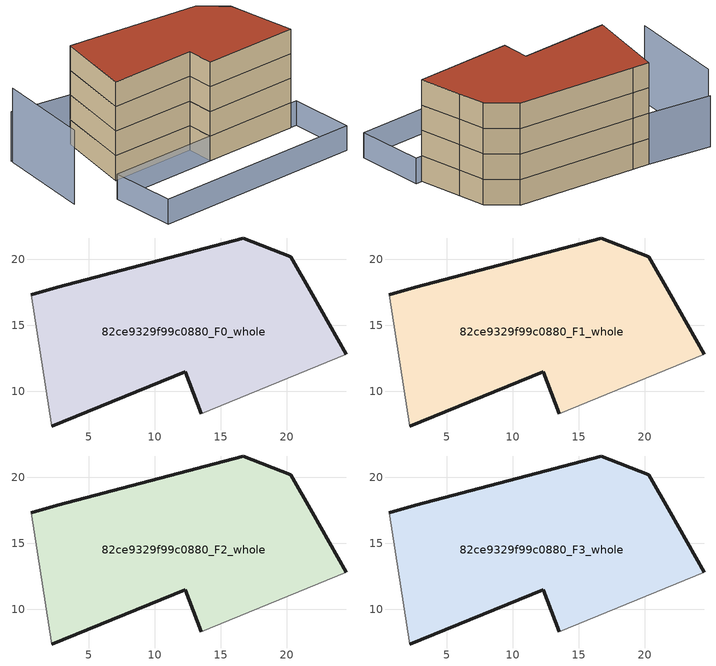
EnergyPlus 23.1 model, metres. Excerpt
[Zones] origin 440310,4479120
82ce9329f99c0880_F0_whole
 floor ground (EU_floor_Construction): 20.31,20.19 21.94,17.37 24.52,12.82 13.54,8.3 12.32,11.46 2.22,7.37 0.66,17.32 2.62,17.86 16.72,21.61 z0
 wall outside (EU_wall_Construction): 24.52,12.82 21.94,17.37 20.31,20.19 16.72,21.61 2.62,17.86 0.66,17.32 / 2.22,7.37 12.32,11.46 13.54,8.3 z0:3
 wall adiabatic (EU_wall_Construction): 0.66,17.32 2.22,7.37 / 13.54,8.3 24.52,12.82 z0:3
82ce9329f99c0880_F1_whole
 floor to 82ce9329f99c0880_F0_whole (EU_floor_Construction): 20.31,20.19 21.94,17.37 24.52,12.82 13.54,8.3 12.32,11.46 2.22,7.37 0.66,17.32 2.62,17.86 16.72,21.61 z3
 wall outside (EU_wall_Construction): 24.52,12.82 21.94,17.37 20.31,20.19 16.72,21.61 2.62,17.86 0.66,17.32 / 2.22,7.37 12.32,11.46 13.54,8.3 z3:6
 wall adiabatic (EU_wall_Construction): 0.66,17.32 2.22,7.37 / 13.54,8.3 24.52,12.82 z3:6
82ce9329f99c0880_F2_whole
 floor to 82ce9329f99c0880_F1_whole (EU_floor_Construction): 20.31,20.19 21.94,17.37 24.52,12.82 13.54,8.3 12.32,11.46 2.22,7.37 0.66,17.32 2.62,17.86 16.72,21.61 z6
 wall outside (EU_wall_Construction): 24.52,12.82 21.94,17.37 20.31,20.19 16.72,21.61 2.62,17.86 0.66,17.32 / 2.22,7.37 12.32,11.46 13.54,8.3 z6:9
 wall adiabatic (EU_wall_Construction): 0.66,17.32 2.22,7.37 / 13.54,8.3 24.52,12.82 z6:9
82ce9329f99c0880_F3_whole
 floor to 82ce9329f99c0880_F2_whole (EU_floor_Construction): 20.31,20.19 21.94,17.37 24.52,12.82 13.54,8.3 12.32,11.46 2.22,7.37 0.66,17.32 2.62,17.86 16.72,21.61 z9
 wall outside (EU_wall_Construction): 24.52,12.82 21.94,17.37 20.31,20.19 16.72,21.61 2.62,17.86 0.66,17.32 / 2.22,7.37 12.32,11.46 13.54,8.3 z9:12
 wall adiabatic (EU_wall_Construction): 0.66,17.32 2.22,7.37 / 13.54,8.3 24.52,12.82 z9:12
 roof outside (EU_roof_Construction): 24.52,12.82 21.94,17.37 20.31,20.19 16.72,21.61 2.62,17.86 0.66,17.32 2.22,7.37 12.32,11.46 13.54,8.3 z12
shading: 0.86,3.1 25.24,13.11 / 25.24,13.11 28.34,5.57 / 28.34,5.57 3.96,-4.45 / 3.96,-4.45 0.86,3.1 z0:3; -6.81,15.67 0.66,17.32 z0:6; -6.74,15.36 -3.95,3.53 z0:9
[Building]
EU S2 Campaign: North Axis=0; Terrain=City; Solar Distribution=FullExterior
[Site:Location]
Madrid: Latitude=40.5; Longitude=-3.5; Time Zone=1; Elevation=609
[SizingPeriod:WeatherFileDays]
AnnualSizingPeriod: Begin Month=1; Begin Day of Month=1; End Month=12; End Day of Month=31; Day of Week for Start Day=Monday; Use Weather File Daylight Saving Period=No; Use Weather File Rain and Snow Indicators=No
[MATERIAL]
EU_InternalMass_Material: Roughness=MediumRough; Thickness=0.1; Conductivity=1; Density=1800; Specific Heat=900; Thermal Absorptance=0.9; Solar Absorptance=0.7; Visible Absorptance=0.7
[MATERIAL:NOMASS] Roughness=MediumRough; Thermal Absorptance=0.9; Solar Absorptance=0.7; Visible Absorptance=0.7
Name | Thermal Resistance
EU_wall_NoMass | 1.60022
EU_roof_NoMass | 1.57597
EU_floor_NoMass | 0.470652
[CONSTRUCTION]
EU_wall_Construction: EU_wall_NoMass
EU_roof_Construction: EU_roof_NoMass
EU_floor_Construction: EU_floor_NoMass
EU_InternalMass_Construction: EU_InternalMass_Material
[ZONE] Type=1; Multiplier=1; Ceiling Height=autocalculate; Floor Area=autocalculate; Part of Total Floor Area=Yes
Name | Volume
82ce9329f99c0880_F0_whole | 645.251
82ce9329f99c0880_F1_whole; 82ce9329f99c0880_F2_whole; 82ce9329f99c0880_F3_whole | 645.25
[INTERNALMASS] Construction=EU_InternalMass_Construction; Surface Area=215.084
Name | Zone or ZoneList
82ce9329f99c0880_F0_whole_EU_InternalMass | 82ce9329f99c0880_F0_whole
82ce9329f99c0880_F1_whole_EU_InternalMass | 82ce9329f99c0880_F1_whole
82ce9329f99c0880_F2_whole_EU_InternalMass | 82ce9329f99c0880_F2_whole
82ce9329f99c0880_F3_whole_EU_InternalMass | 82ce9329f99c0880_F3_whole
[OTHEREQUIPMENT] Fuel Type=Electricity; Design Level Calculation Method=Watts/Area; Power per Zone Floor Area=1; Fraction Latent=0; Fraction Radiant=0; Fraction Lost=0; Carbon Dioxide Generation Rate=0; EndUse Subcategory=EU_Step8_InternalGains
Name | Zone or ZoneList or Space or SpaceList | Schedule
EU_Step8_InternalGain_82ce9329f99c0880_F0_whole_f000 | 82ce9329f99c0880_F0_whole | EU_Step8_GainSchedule_82ce9329f99c0880_F0_whole_f000
EU_Step8_InternalGain_82ce9329f99c0880_F1_whole_f000 | 82ce9329f99c0880_F1_whole | EU_Step8_GainSchedule_82ce9329f99c0880_F1_whole_f000
EU_Step8_InternalGain_82ce9329f99c0880_F2_whole_f000 | 82ce9329f99c0880_F2_whole | EU_Step8_GainSchedule_82ce9329f99c0880_F2_whole_f000
EU_Step8_InternalGain_82ce9329f99c0880_F3_whole_f000 | 82ce9329f99c0880_F3_whole | EU_Step8_GainSchedule_82ce9329f99c0880_F3_whole_f000
[ZONEVENTILATION:DESIGNFLOWRATE] Schedule=EU_AlwaysOn; Design Flow Rate Calculation Method=AirChanges/Hour; Air Changes per Hour=0.480704; Ventilation Type=Natural; Fan Pressure Rise=0; Fan Total Efficiency=1; Constant Term Coefficient=1; Temperature Term Coefficient=0; Velocity Term Coefficient=0; Velocity Squared Term Coefficient=0; Minimum Indoor Temperature=-100; Maximum Indoor Temperature=100; Delta Temperature=-100; Minimum Outdoor Temperature=-100; Maximum Outdoor Temperature=100; Maximum Wind Speed=40
Name | Zone or ZoneList or Space or SpaceList
EU_ConstantAir_82ce9329f99c0880_F0_whole | 82ce9329f99c0880_F0_whole
EU_ConstantAir_82ce9329f99c0880_F1_whole | 82ce9329f99c0880_F1_whole
EU_ConstantAir_82ce9329f99c0880_F2_whole | 82ce9329f99c0880_F2_whole
EU_ConstantAir_82ce9329f99c0880_F3_whole | 82ce9329f99c0880_F3_whole
[HVACTEMPLATE:THERMOSTAT] Constant Heating Setpoint=20; Constant Cooling Setpoint=50
EU_HeatOnly_82ce9329f99c0880_F0_whole; EU_HeatOnly_82ce9329f99c0880_F1_whole; EU_HeatOnly_82ce9329f99c0880_F2_whole; EU_HeatOnly_82ce9329f99c0880_F3_whole
[HVACTEMPLATE:ZONE:IDEALLOADSAIRSYSTEM] System Availability Schedule=EU_AlwaysOn; Maximum Heating Supply Air Temperature=50; Minimum Cooling Supply Air Temperature=13; Maximum Heating Supply Air Humidity Ratio=0.0156; Minimum Cooling Supply Air Humidity Ratio=0.0077; Heating Limit=NoLimit; Cooling Limit=NoLimit; Heating Availability Schedule=EU_AlwaysOn; Cooling Availability Schedule=EU_CoolingOff; Dehumidification Control Type=ConstantSensibleHeatRatio; Cooling Sensible Heat Ratio=0.7; Dehumidification Setpoint=60; Humidification Control Type=None; Humidification Setpoint=30; Outdoor Air Method=None; Outdoor Air Flow Rate per Person=0.00944; Outdoor Air Flow Rate per Zone Floor Area=0; Outdoor Air Flow Rate per Zone=0; Demand Controlled Ventilation Type=None; Outdoor Air Economizer Type=NoEconomizer; Heat Recovery Type=None; Sensible Heat Recovery Effectiveness=0.7; Latent Heat Recovery Effectiveness=0.65
Name | Template Thermostat
82ce9329f99c0880_F0_whole | EU_HeatOnly_82ce9329f99c0880_F0_whole
82ce9329f99c0880_F1_whole | EU_HeatOnly_82ce9329f99c0880_F1_whole
82ce9329f99c0880_F2_whole | EU_HeatOnly_82ce9329f99c0880_F2_whole
82ce9329f99c0880_F3_whole | EU_HeatOnly_82ce9329f99c0880_F3_whole
[SIZING:ZONE] Zone Cooling Design Supply Air Temperature Input Method=SupplyAirTemperature; Zone Cooling Design Supply Air Temperature=13; Zone Heating Design Supply Air Temperature Input Method=SupplyAirTemperature; Zone Heating Design Supply Air Temperature=50; Zone Cooling Design Supply Air Humidity Ratio=0.008; Zone Heating Design Supply Air Humidity Ratio=0.008; Cooling Design Air Flow Method=DesignDay; Cooling Design Air Flow Rate=0; Cooling Minimum Air Flow per Zone Floor Area=0.000762; Cooling Minimum Air Flow=0; Cooling Minimum Air Flow Fraction=0.2; Heating Design Air Flow Method=DesignDay; Heating Design Air Flow Rate=0; Heating Maximum Air Flow per Zone Floor Area=0.002032; Heating Maximum Air Flow=0.141576; Heating Maximum Air Flow Fraction=0.3; Account for Dedicated Outdoor Air System=No; Dedicated Outdoor Air System Control Strategy=NeutralSupplyAir; Dedicated Outdoor Air Low Setpoint Temperature for Design=autosize; Dedicated Outdoor Air High Setpoint Temperature for Design=autosize; Zone Load Sizing Method=Sensible Load Only No Latent Load; Zone Latent Cooling Design Supply Air Humidity Ratio Input Method=HumidityRatioDifference; Zone Cooling Design Supply Air Humidity Ratio Difference=0.005; Zone Latent Heating Design Supply Air Humidity Ratio Input Method=HumidityRatioDifference; Zone Humidification Design Supply Air Humidity Ratio Difference=0.005
82ce9329f99c0880_F0_whole; 82ce9329f99c0880_F1_whole; 82ce9329f99c0880_F2_whole; 82ce9329f99c0880_F3_whole
[SCHEDULE:CONSTANT]
Name | Hourly Value
EU_AlwaysOn | 1
EU_CoolingOff | 0
[SCHEDULE:FILE] Column Number=1; Rows to Skip at Top=0; Number of Hours of Data=8760; Column Separator=Comma; Interpolate to Timestep=No; Minutes per Item=60; Adjust Schedule for Daylight Savings=Yes
Name | File
EU_Step8_GainSchedule_82ce9329f99c0880_F0_whole_f000 | ../../schedules/82ce9329f99c0880/82ce9329f99c0880_F0_whole_f000_gain.csv
EU_Step8_GainSchedule_82ce9329f99c0880_F1_whole_f000 | ../../schedules/82ce9329f99c0880/82ce9329f99c0880_F1_whole_f000_gain.csv
EU_Step8_GainSchedule_82ce9329f99c0880_F2_whole_f000 | ../../schedules/82ce9329f99c0880/82ce9329f99c0880_F2_whole_f000_gain.csv
EU_Step8_GainSchedule_82ce9329f99c0880_F3_whole_f000 | ../../schedules/82ce9329f99c0880/82ce9329f99c0880_F3_whole_f000_gain.csv
